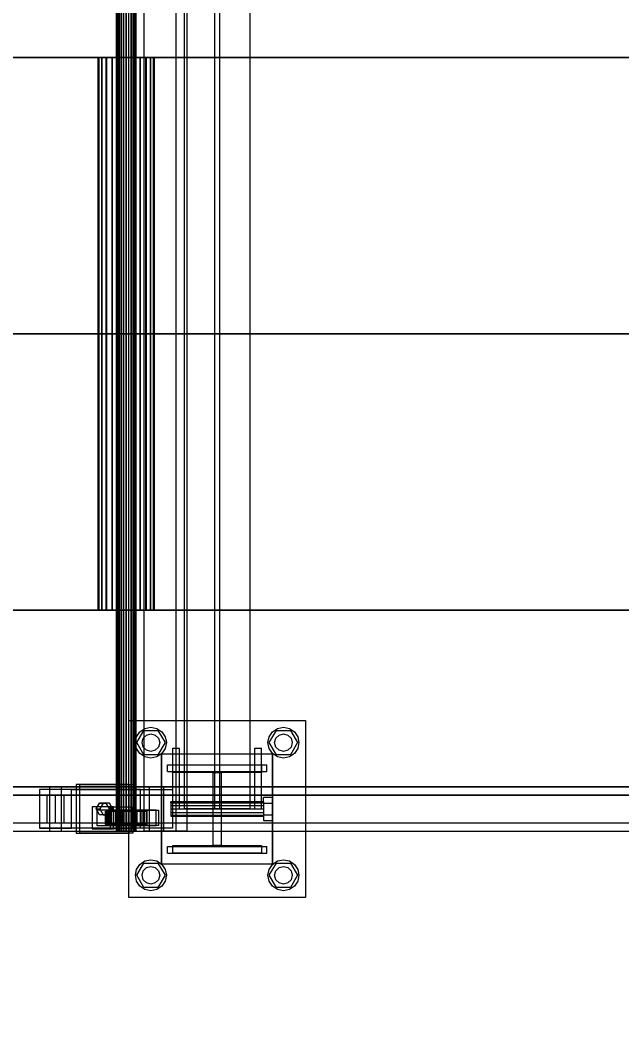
# Model space of a CAD drawing. Header units: millimetres. Extents: x -191664 to 191490, y -197311 to 10263.
# Drawn here: x 35508 to 36052, y -18632 to -17716 of the extents above; entities that cross this region are included whole.
import ezdxf

# ---------------------------------------------------------------- set-up
doc = ezdxf.new("R2010")
doc.units = ezdxf.units.MM
doc.layers.add('COTAS_INSTALACION_P', color=30, linetype='Continuous', lineweight=0)
doc.layers.add('superior_C03', color=7, linetype='Continuous', lineweight=0)
doc.dimstyles.new('PLANTA_100', dxfattribs={"dimtxt": 250, "dimasz": 150, "dimexe": 150, "dimexo": 80, "dimgap": 100, "dimtad": 1, "dimtih": 1, "dimtoh": 1, "dimdec": 1, "dimdsep": 46, "dimcen": 0.09, "dimclrd": 1, "dimclre": 1, "dimclrt": 1, "dimadec": 0, "dimazin": 0, "dimtfac": 1, "dimtdec": 4, "dimtofl": 0, "dimtmove": 0, "dimatfit": 3, "dimfxl": 1, "dimtolj": 1, "dimtzin": 0, "dimarcsym": 0})

# ---------------------------------------------------------------- blocks, each defined once
blk = doc.blocks.new('*D5')
at = {"layer": 'COTAS_INSTALACION_P', "color": 1, "lineweight": -2, "transparency": 16777216}
for p, q in [((-1000, -18080), (-1000, -25850)), ((60117.12, -18080), (60117.12, -25850)), ((-850, -25700), (59967.12, -25700))]:
    blk.add_line(p, q, dxfattribs=at)
at = {"layer": 'COTAS_INSTALACION_P', "color": 1, "transparency": 16777216}
for points in [[(-850, -25675), (-850, -25725), (-1000, -25700)], [(59967.12, -25675), (59967.12, -25725), (60117.12, -25700)]]:
    blk.add_solid(points, dxfattribs=at)
at = {"layer": 'Defpoints', "color": 0, "transparency": 16777216}
for p in [(-1000, -18000), (60117.12, -18000), (60117.12, -25700)]:
    blk.add_point(p, dxfattribs=at)

msp = doc.modelspace()

# ---------------------------------------------------------------- linework, layer by layer
at = {"layer": 'superior_C03', "color": 9, "true_color": 0xbac6cb}
for p, q in [((35594.96, -18450), (35594.96, -17550)), ((35595.24, -18450), (35595.24, -17550)), ((35595.29, -18450), (35595.29, -17550)), ((35596.12, -18450), (35596.12, -17550)), ((35596.21, -18450), (35596.21, -17550)), ((35597.53, -18450), (35597.53, -17550)), ((35597.66, -18450), (35597.66, -17550)), ((35599.37, -18450), (35599.37, -17550)), ((35599.54, -18450), (35599.54, -17550)), ((35601.53, -18450), (35601.53, -17550)), ((35601.72, -18450), (35601.72, -17550)), ((35603.86, -18450), (35603.86, -17550)), ((35604.06, -18450), (35604.06, -17550)), ((35606.19, -18450), (35606.19, -17550)), ((35606.38, -18450), (35606.38, -17550)), ((35608.37, -18450), (35608.37, -17550)), ((35608.54, -18450), (35608.54, -17550)), ((35610.25, -18450), (35610.25, -17550)), ((35610.39, -18450), (35610.39, -17550)), ((35611.7, -18450), (35611.7, -17550)), ((35611.8, -18450), (35611.8, -17550)), ((35612.63, -17550), (35612.63, -18450)), ((35612.68, -18450), (35612.68, -17550)), ((35612.96, -18450), (35612.96, -17550)), ((35595.29, -18450), (35594.96, -18450)), ((35594.96, -18450), (35595.24, -18450)), ((35595.24, -18450), (35596.12, -18450)), ((35596.21, -18450), (35595.29, -18450)), ((35596.12, -18450), (35597.53, -18450)), ((35597.66, -18450), (35596.21, -18450)), ((35597.53, -18450), (35599.37, -18450)), ((35599.54, -18450), (35597.66, -18450)), ((35599.37, -18450), (35601.53, -18450)), ((35601.72, -18450), (35599.54, -18450)), ((35601.53, -18450), (35603.86, -18450)), ((35604.06, -18450), (35601.72, -18450)), ((35603.86, -18450), (35606.19, -18450)), ((35606.38, -18450), (35604.06, -18450)), ((35606.19, -18450), (35608.37, -18450)), ((35608.54, -18450), (35606.38, -18450)), ((35608.37, -18450), (35610.25, -18450)), ((35610.39, -18450), (35608.54, -18450)), ((35610.25, -18450), (35611.7, -18450)), ((35611.8, -18450), (35610.39, -18450)), ((35611.7, -18450), (35612.63, -18450)), ((35612.68, -18450), (35611.8, -18450)), ((35612.63, -18450), (35612.96, -18450)), ((35612.96, -18450), (35612.68, -18450))]:
    msp.add_line(p, q, dxfattribs=at)
at = {"layer": 'superior_C03', "color": 139, "true_color": 0x354b57}
for p, q in [((35610.7, -17550), (35610.7, -18450)), ((35620.13, -18450), (35620.13, -17550)), ((35649.22, -18450), (35649.22, -17550)), ((35658.65, -17550), (35658.65, -18450)), ((35656.19, -17570), (35656.19, -18430)), ((35683.69, -17570), (35683.69, -18430)), ((35688.69, -18430), (35688.69, -17570)), ((35716.19, -18430), (35716.19, -17570)), ((35646.19, -18397), (35646.19, -18390)), ((35646.19, -18390), (35726.19, -18390)), ((35726.19, -18390), (35726.19, -18397)), ((35726.19, -18397), (35646.19, -18397)), ((35682.69, -18463), (35682.69, -18397)), ((35682.69, -18397), (35689.69, -18397)), ((35689.69, -18397), (35689.69, -18463)), ((35534.36, -18410), (34378.69, -18410)), ((34389.47, -18410), (35545.13, -18410)), ((35624.58, -18410), (34468.91, -18410)), ((34482.38, -18410), (35638.04, -18410)), ((35554.19, -18412.5), (35525.3, -18412.5)), ((35525.3, -18412.5), (35525.3, -18447.5)), ((35616.86, -18412.5), (35525.3, -18412.5)), ((35534.36, -18410), (35534.36, -18450)), ((35545.13, -18410), (35534.36, -18410)), ((36690.02, -18410), (35534.36, -18410)), ((35545.13, -18450), (35545.13, -18410)), ((35545.13, -18410), (36700.79, -18410)), ((35554.19, -18447.5), (35554.19, -18412.5)), ((35554.19, -18412.5), (35645.75, -18412.5)), ((35606.65, -18408), (35558.5, -18408)), ((35558.5, -18408), (35558.5, -18452)), ((35561.73, -18408), (35558.5, -18408)), ((35561.73, -18452), (35561.73, -18408)), ((35561.73, -18408), (35609.88, -18408)), ((35606.65, -18452), (35606.65, -18408)), ((35606.65, -18408), (35609.88, -18408)), ((35609.88, -18408), (35609.88, -18452)), ((35616.86, -18447.5), (35616.86, -18412.5)), ((35616.86, -18412.5), (35645.75, -18412.5)), ((35624.58, -18410), (35624.58, -18450)), ((35638.04, -18410), (35624.58, -18410)), ((36780.24, -18410), (35624.58, -18410)), ((35638.04, -18450), (35638.04, -18410)), ((35638.04, -18410), (36793.71, -18410)), ((35645.75, -18412.5), (35645.75, -18447.5)), ((35531.92, -18417.5), (34467.82, -18417.5)), ((34483.47, -18417.5), (35547.57, -18417.5)), ((35531.92, -18417.5), (35531.92, -18442.5)), ((35547.57, -18417.5), (35531.92, -18417.5)), ((35539.8, -18417.5), (35539.69, -18417.5)), ((35539.69, -18417.5), (35539.69, -18442.5)), ((35539.69, -18417.5), (36786.92, -18417.5)), ((35539.8, -18442.5), (35539.8, -18417.5)), ((36787.03, -18417.5), (35539.8, -18417.5)), ((35547.57, -18442.5), (35547.57, -18417.5)), ((35592.21, -18428), (35572.94, -18428)), ((35572.94, -18428), (35572.94, -18448)), ((35589.75, -18428), (35572.94, -18428)), ((35588.67, -18431), (35577.12, -18431)), ((35577.12, -18431), (35577.12, -18445)), ((35588.43, -18431), (35577.12, -18431)), ((35630.96, -18431), (35586.66, -18431)), ((35586.66, -18431), (35586.66, -18445)), ((35588.81, -18431), (35586.66, -18431)), ((35588.43, -18445), (35588.43, -18431)), ((35588.43, -18431), (35599.98, -18431)), ((35588.67, -18445), (35588.67, -18431)), ((35588.67, -18431), (35599.98, -18431)), ((35588.81, -18445), (35588.81, -18431)), ((35588.81, -18431), (35633.11, -18431)), ((35589.75, -18448), (35589.75, -18428)), ((35589.75, -18428), (35609.01, -18428)), ((35592.21, -18448), (35592.21, -18428)), ((35592.21, -18428), (35609.01, -18428)), ((35599.98, -18431), (35599.98, -18445)), ((35619.49, -18431), (35607.93, -18431)), ((35607.93, -18431), (35607.93, -18445)), ((35619.24, -18431), (35607.93, -18431)), ((35609.01, -18428), (35609.01, -18448)), ((35619.24, -18445), (35619.24, -18431)), ((35619.24, -18431), (35630.8, -18431)), ((35619.49, -18445), (35619.49, -18431)), ((35619.49, -18431), (35630.8, -18431)), ((35630.8, -18431), (35630.8, -18445)), ((35630.96, -18445), (35630.96, -18431)), ((35630.96, -18431), (35633.11, -18431)), ((35633.11, -18431), (35633.11, -18445)), ((35716.19, -18430), (35656.19, -18430)), ((35688.69, -18430), (35683.69, -18430)), ((34378.69, -18450), (35534.36, -18450)), ((34389.47, -18450), (35545.13, -18450)), ((34467.82, -18442.5), (35531.92, -18442.5)), ((34468.91, -18450), (35624.58, -18450)), ((34482.38, -18450), (35638.04, -18450)), ((34483.47, -18442.5), (35547.57, -18442.5)), ((35525.3, -18447.5), (35554.19, -18447.5)), ((35616.86, -18447.5), (35525.3, -18447.5)), ((35531.92, -18442.5), (35547.57, -18442.5)), ((35534.36, -18450), (35545.13, -18450)), ((35534.36, -18450), (36690.02, -18450)), ((35539.69, -18442.5), (35539.8, -18442.5)), ((35539.69, -18442.5), (36786.92, -18442.5)), ((35539.8, -18442.5), (36787.03, -18442.5)), ((35545.13, -18450), (36700.79, -18450)), ((35645.75, -18447.5), (35554.19, -18447.5)), ((35572.94, -18448), (35592.21, -18448)), ((35572.94, -18448), (35589.75, -18448)), ((35577.12, -18445), (35588.67, -18445)), ((35577.12, -18445), (35588.43, -18445)), ((35586.66, -18445), (35630.96, -18445)), ((35586.66, -18445), (35588.81, -18445)), ((35599.98, -18445), (35588.43, -18445)), ((35599.98, -18445), (35588.67, -18445)), ((35633.11, -18445), (35588.81, -18445)), ((35609.01, -18448), (35589.75, -18448)), ((35609.01, -18448), (35592.21, -18448)), ((35607.93, -18445), (35619.49, -18445)), ((35607.93, -18445), (35619.24, -18445)), ((35610.7, -18450), (35649.22, -18450)), ((35610.7, -18450), (35620.13, -18450)), ((35645.75, -18447.5), (35616.86, -18447.5)), ((35630.8, -18445), (35619.24, -18445)), ((35630.8, -18445), (35619.49, -18445)), ((35658.65, -18450), (35620.13, -18450)), ((35624.58, -18450), (35638.04, -18450)), ((35624.58, -18450), (36780.24, -18450)), ((35633.11, -18445), (35630.96, -18445)), ((35638.04, -18450), (36793.71, -18450)), ((35658.65, -18450), (35649.22, -18450)), ((35558.5, -18452), (35606.65, -18452)), ((35558.5, -18452), (35561.73, -18452)), ((35609.88, -18452), (35561.73, -18452)), ((35609.88, -18452), (35606.65, -18452)), ((35646.19, -18470), (35646.19, -18463)), ((35646.19, -18463), (35726.19, -18463)), ((35689.69, -18463), (35682.69, -18463)), ((35726.19, -18463), (35726.19, -18470)), ((35726.19, -18470), (35646.19, -18470))]:
    msp.add_line(p, q, dxfattribs=at)
at = {"layer": 'superior_C03', "color": 251, "true_color": 0x586d65}
for p, q in [((27467.6, -17750), (36944.05, -17750)), ((36945.39, -17750), (27468.94, -17750)), ((36944.05, -18250), (27467.6, -18250)), ((27468.94, -18250), (36945.39, -18250))]:
    msp.add_line(p, q, dxfattribs=at)
at = {"layer": 'superior_C03', "color": 139, "true_color": 0x345e4e}
for p, q in [((35299.53, -17750), (36243.32, -17750)), ((36244.94, -17750), (35301.15, -17750)), ((35299.53, -18000), (36243.32, -18000)), ((36244.94, -18000), (35301.15, -18000)), ((35299.53, -18250), (36243.32, -18250)), ((35301.15, -18250), (36244.94, -18250))]:
    msp.add_line(p, q, dxfattribs=at)
at = {"layer": 'superior_C03', "color": 252, "true_color": 0x83939a}
for p, q in [((35579.35, -17750), (35578.56, -17750)), ((35578.56, -17750), (35579.5, -17750)), ((35578.56, -18250), (35578.56, -17750)), ((35581.82, -17750), (35579.35, -17750)), ((35579.35, -18250), (35579.35, -17750)), ((35579.5, -17750), (35582.1, -17750)), ((35579.5, -18250), (35579.5, -17750)), ((35585.8, -17750), (35581.82, -17750)), ((35581.82, -18250), (35581.82, -17750)), ((35582.1, -17750), (35586.19, -17750)), ((35582.1, -18250), (35582.1, -17750)), ((35591.02, -17750), (35585.8, -17750)), ((35585.8, -18250), (35585.8, -17750)), ((35586.19, -17750), (35591.5, -17750)), ((35586.19, -18250), (35586.19, -17750)), ((35597.12, -17750), (35591.02, -17750)), ((35591.02, -18250), (35591.02, -17750)), ((35591.5, -17750), (35597.65, -17750)), ((35591.5, -18250), (35591.5, -17750)), ((35603.68, -17750), (35597.12, -17750)), ((35597.12, -18250), (35597.12, -17750)), ((35597.65, -17750), (35604.23, -17750)), ((35597.65, -18250), (35597.65, -17750)), ((35610.27, -17750), (35603.68, -17750)), ((35603.68, -18250), (35603.68, -17750)), ((35604.23, -17750), (35610.8, -17750)), ((35604.23, -18250), (35604.23, -17750)), ((35616.42, -17750), (35610.27, -17750)), ((35610.27, -18250), (35610.27, -17750)), ((35610.8, -17750), (35616.9, -17750)), ((35610.8, -18250), (35610.8, -17750)), ((35621.72, -17750), (35616.42, -17750)), ((35616.42, -18250), (35616.42, -17750)), ((35616.9, -17750), (35622.11, -17750)), ((35616.9, -18250), (35616.9, -17750)), ((35625.82, -17750), (35621.72, -17750)), ((35621.72, -18250), (35621.72, -17750)), ((35622.11, -17750), (35626.09, -17750)), ((35622.11, -18250), (35622.11, -17750)), ((35628.42, -17750), (35625.82, -17750)), ((35625.82, -18250), (35625.82, -17750)), ((35626.09, -17750), (35628.56, -17750)), ((35626.09, -18250), (35626.09, -17750)), ((35629.36, -17750), (35628.42, -17750)), ((35628.42, -17750), (35628.42, -18250)), ((35628.56, -17750), (35629.36, -17750)), ((35628.56, -18250), (35628.56, -17750)), ((35629.36, -18250), (35629.36, -17750)), ((35579.5, -18250), (35578.56, -18250)), ((35578.56, -18250), (35579.35, -18250)), ((35579.35, -18250), (35581.82, -18250)), ((35582.1, -18250), (35579.5, -18250)), ((35581.82, -18250), (35585.8, -18250)), ((35586.19, -18250), (35582.1, -18250)), ((35585.8, -18250), (35591.02, -18250)), ((35591.5, -18250), (35586.19, -18250)), ((35591.02, -18250), (35597.12, -18250)), ((35597.65, -18250), (35591.5, -18250)), ((35597.12, -18250), (35603.68, -18250)), ((35604.23, -18250), (35597.65, -18250)), ((35603.68, -18250), (35610.27, -18250)), ((35610.8, -18250), (35604.23, -18250)), ((35610.27, -18250), (35616.42, -18250)), ((35616.9, -18250), (35610.8, -18250)), ((35616.42, -18250), (35621.72, -18250)), ((35622.11, -18250), (35616.9, -18250)), ((35621.72, -18250), (35625.82, -18250)), ((35626.09, -18250), (35622.11, -18250)), ((35625.82, -18250), (35628.42, -18250)), ((35628.56, -18250), (35626.09, -18250)), ((35628.42, -18250), (35629.36, -18250)), ((35629.36, -18250), (35628.56, -18250))]:
    msp.add_line(p, q, dxfattribs=at)
at = {"layer": 'superior_C03', "color": 251, "true_color": 0x4e626d}
for p, q in [((35606.19, -18510), (35606.19, -18350)), ((35606.19, -18350), (35766.19, -18350)), ((35766.19, -18350), (35766.19, -18510)), ((35646.19, -18430), (35646.19, -18375)), ((35646.19, -18375), (35652.19, -18375)), ((35652.19, -18430), (35652.19, -18375)), ((35720.19, -18430), (35720.19, -18375)), ((35720.19, -18375), (35726.19, -18375)), ((35726.19, -18430), (35726.19, -18375)), ((35635.93, -18480), (35635.93, -18380)), ((35635.93, -18380), (35735.93, -18380)), ((35636.19, -18480), (35636.19, -18380)), ((35636.19, -18380), (35736.19, -18380)), ((35735.93, -18380), (35735.93, -18480)), ((35736.19, -18380), (35736.19, -18480)), ((35641.19, -18390), (35731.19, -18390)), ((35641.19, -18396), (35641.19, -18390)), ((35731.19, -18396), (35731.19, -18390)), ((35641.19, -18396), (35731.19, -18396)), ((35646.19, -18430), (35652.19, -18430)), ((35720.19, -18430), (35726.19, -18430)), ((35641.19, -18464), (35731.19, -18464)), ((35641.19, -18470), (35641.19, -18464)), ((35731.19, -18470), (35731.19, -18464)), ((35641.19, -18470), (35731.19, -18470)), ((35735.93, -18480), (35635.93, -18480)), ((35736.19, -18480), (35636.19, -18480)), ((35766.19, -18510), (35606.19, -18510))]:
    msp.add_line(p, q, dxfattribs=at)
at = {"layer": 'superior_C03', "color": 9, "true_color": 0xaebcc4}
for p, q in [((35613.39, -18370), (35619.79, -18358.91)), ((35616.3, -18360.1), (35620.84, -18357.07)), ((35619.79, -18358.91), (35632.59, -18358.91)), ((35620.84, -18357.07), (35626.19, -18356)), ((35626.19, -18356), (35631.55, -18357.07)), ((35631.55, -18357.07), (35636.09, -18360.1)), ((35632.59, -18358.91), (35638.99, -18370)), ((35733.39, -18370), (35739.79, -18358.91)), ((35736.3, -18360.1), (35740.84, -18357.07)), ((35739.79, -18358.91), (35752.59, -18358.91)), ((35740.84, -18357.07), (35746.19, -18356)), ((35746.19, -18356), (35751.55, -18357.07)), ((35751.55, -18357.07), (35756.09, -18360.1)), ((35752.59, -18358.91), (35758.99, -18370)), ((35612.19, -18370), (35613.26, -18364.64)), ((35613.26, -18364.64), (35616.3, -18360.1)), ((35618.19, -18370), (35619.27, -18366)), ((35619.27, -18366), (35622.19, -18363.07)), ((35622.19, -18363.07), (35626.19, -18362)), ((35626.19, -18362), (35630.19, -18363.07)), ((35630.19, -18363.07), (35633.12, -18366)), ((35633.12, -18366), (35634.19, -18370)), ((35636.09, -18360.1), (35639.13, -18364.64)), ((35639.13, -18364.64), (35640.19, -18370)), ((35732.19, -18370), (35733.26, -18364.64)), ((35733.26, -18364.64), (35736.3, -18360.1)), ((35738.19, -18370), (35739.27, -18366)), ((35739.27, -18366), (35742.19, -18363.07)), ((35742.19, -18363.07), (35746.19, -18362)), ((35746.19, -18362), (35750.19, -18363.07)), ((35750.19, -18363.07), (35753.12, -18366)), ((35753.12, -18366), (35754.19, -18370)), ((35756.09, -18360.1), (35759.13, -18364.64)), ((35759.13, -18364.64), (35760.19, -18370)), ((35613.26, -18375.36), (35612.19, -18370)), ((35616.3, -18379.9), (35613.26, -18375.36)), ((35619.79, -18381.09), (35613.39, -18370)), ((35619.27, -18374), (35618.19, -18370)), ((35622.19, -18376.93), (35619.27, -18374)), ((35626.19, -18378), (35622.19, -18376.93)), ((35630.19, -18376.93), (35626.19, -18378)), ((35633.12, -18374), (35630.19, -18376.93)), ((35638.99, -18370), (35632.59, -18381.09)), ((35634.19, -18370), (35633.12, -18374)), ((35639.13, -18375.36), (35636.09, -18379.9)), ((35640.19, -18370), (35639.13, -18375.36)), ((35733.26, -18375.36), (35732.19, -18370)), ((35736.3, -18379.9), (35733.26, -18375.36)), ((35739.79, -18381.09), (35733.39, -18370)), ((35739.27, -18374), (35738.19, -18370)), ((35742.19, -18376.93), (35739.27, -18374)), ((35746.19, -18378), (35742.19, -18376.93)), ((35750.19, -18376.93), (35746.19, -18378)), ((35753.12, -18374), (35750.19, -18376.93)), ((35758.99, -18370), (35752.59, -18381.09)), ((35754.19, -18370), (35753.12, -18374)), ((35759.13, -18375.36), (35756.09, -18379.9)), ((35760.19, -18370), (35759.13, -18375.36)), ((35620.84, -18382.93), (35616.3, -18379.9)), ((35632.59, -18381.09), (35619.79, -18381.09)), ((35626.19, -18384), (35620.84, -18382.93)), ((35631.55, -18382.93), (35626.19, -18384)), ((35636.09, -18379.9), (35631.55, -18382.93)), ((35740.84, -18382.93), (35736.3, -18379.9)), ((35752.59, -18381.09), (35739.79, -18381.09)), ((35746.19, -18384), (35740.84, -18382.93)), ((35751.55, -18382.93), (35746.19, -18384)), ((35756.09, -18379.9), (35751.55, -18382.93)), ((35728.19, -18424.8), (35728.19, -18419.6)), ((35736.19, -18419.6), (35728.19, -18419.6)), ((35736.19, -18419.6), (35736.19, -18424.8)), ((35644.19, -18424.46), (35644.19, -18423.6)), ((35728.19, -18423.6), (35644.19, -18423.6)), ((35644.19, -18424.46), (35644.19, -18426.8)), ((35644.19, -18424.46), (35728.19, -18424.46)), ((35644.19, -18426.8), (35644.19, -18430)), ((35644.19, -18426.8), (35728.19, -18426.8)), ((35644.19, -18430), (35644.19, -18433.2)), ((35644.19, -18430), (35728.19, -18430)), ((35728.19, -18423.6), (35728.19, -18424.46)), ((35728.19, -18424.46), (35728.19, -18426.8)), ((35728.19, -18424.8), (35728.19, -18435.2)), ((35728.19, -18424.8), (35736.19, -18424.8)), ((35728.19, -18426.8), (35728.19, -18430)), ((35728.19, -18430), (35728.19, -18433.2)), ((35736.19, -18424.8), (35736.19, -18435.2)), ((35644.19, -18433.2), (35644.19, -18435.54)), ((35644.19, -18433.2), (35728.19, -18433.2)), ((35644.19, -18435.54), (35644.19, -18436.4)), ((35644.19, -18435.54), (35728.19, -18435.54)), ((35644.19, -18436.4), (35728.19, -18436.4)), ((35728.19, -18433.2), (35728.19, -18435.54)), ((35728.19, -18435.2), (35728.19, -18440.4)), ((35728.19, -18435.2), (35736.19, -18435.2)), ((35728.19, -18435.54), (35728.19, -18436.4)), ((35728.19, -18440.4), (35736.19, -18440.4)), ((35736.19, -18435.2), (35736.19, -18440.4)), ((35616.3, -18480.1), (35620.84, -18477.07)), ((35620.84, -18477.07), (35626.19, -18476)), ((35626.19, -18476), (35631.55, -18477.07)), ((35631.55, -18477.07), (35636.09, -18480.1)), ((35736.3, -18480.1), (35740.84, -18477.07)), ((35740.84, -18477.07), (35746.19, -18476)), ((35746.19, -18476), (35751.55, -18477.07)), ((35751.55, -18477.07), (35756.09, -18480.1)), ((35612.19, -18490), (35613.26, -18484.64)), ((35613.26, -18484.64), (35616.3, -18480.1)), ((35613.39, -18490), (35619.79, -18478.91)), ((35618.19, -18490), (35619.27, -18486)), ((35619.27, -18486), (35622.19, -18483.07)), ((35619.79, -18478.91), (35632.59, -18478.91)), ((35622.19, -18483.07), (35626.19, -18482)), ((35626.19, -18482), (35630.19, -18483.07)), ((35630.19, -18483.07), (35633.12, -18486)), ((35632.59, -18478.91), (35638.99, -18490)), ((35633.12, -18486), (35634.19, -18490)), ((35636.09, -18480.1), (35639.13, -18484.64)), ((35639.13, -18484.64), (35640.19, -18490)), ((35732.19, -18490), (35733.26, -18484.64)), ((35733.26, -18484.64), (35736.3, -18480.1)), ((35733.39, -18490), (35739.79, -18478.91)), ((35738.19, -18490), (35739.27, -18486)), ((35739.27, -18486), (35742.19, -18483.07)), ((35739.79, -18478.91), (35752.59, -18478.91)), ((35742.19, -18483.07), (35746.19, -18482)), ((35746.19, -18482), (35750.19, -18483.07)), ((35750.19, -18483.07), (35753.12, -18486)), ((35752.59, -18478.91), (35758.99, -18490)), ((35753.12, -18486), (35754.19, -18490)), ((35756.09, -18480.1), (35759.13, -18484.64)), ((35759.13, -18484.64), (35760.19, -18490)), ((35613.26, -18495.36), (35612.19, -18490)), ((35616.3, -18499.9), (35613.26, -18495.36)), ((35619.79, -18501.09), (35613.39, -18490)), ((35619.27, -18494), (35618.19, -18490)), ((35622.19, -18496.93), (35619.27, -18494)), ((35633.12, -18494), (35630.19, -18496.93)), ((35638.99, -18490), (35632.59, -18501.09)), ((35634.19, -18490), (35633.12, -18494)), ((35639.13, -18495.36), (35636.09, -18499.9)), ((35640.19, -18490), (35639.13, -18495.36)), ((35733.26, -18495.36), (35732.19, -18490)), ((35736.3, -18499.9), (35733.26, -18495.36)), ((35739.79, -18501.09), (35733.39, -18490)), ((35739.27, -18494), (35738.19, -18490)), ((35742.19, -18496.93), (35739.27, -18494)), ((35753.12, -18494), (35750.19, -18496.93)), ((35758.99, -18490), (35752.59, -18501.09)), ((35754.19, -18490), (35753.12, -18494)), ((35759.13, -18495.36), (35756.09, -18499.9)), ((35760.19, -18490), (35759.13, -18495.36)), ((35620.84, -18502.93), (35616.3, -18499.9)), ((35632.59, -18501.09), (35619.79, -18501.09)), ((35626.19, -18504), (35620.84, -18502.93)), ((35626.19, -18498), (35622.19, -18496.93)), ((35630.19, -18496.93), (35626.19, -18498)), ((35631.55, -18502.93), (35626.19, -18504)), ((35636.09, -18499.9), (35631.55, -18502.93)), ((35740.84, -18502.93), (35736.3, -18499.9)), ((35752.59, -18501.09), (35739.79, -18501.09)), ((35746.19, -18504), (35740.84, -18502.93)), ((35746.19, -18498), (35742.19, -18496.93)), ((35750.19, -18496.93), (35746.19, -18498)), ((35751.55, -18502.93), (35746.19, -18504)), ((35756.09, -18499.9), (35751.55, -18502.93))]:
    msp.add_line(p, q, dxfattribs=at)
at = {"layer": 'superior_C03', "color": 9, "true_color": 0xbdc8cc}
for p, q in [((35576.8, -18430), (35579.69, -18424.8)), ((35579.69, -18435.2), (35576.8, -18430)), ((35576.8, -18430), (35580.03, -18430)), ((35579.69, -18424.8), (35585.46, -18424.8)), ((35582.92, -18424.8), (35579.69, -18424.8)), ((35582.92, -18424.8), (35580.03, -18430)), ((35580.03, -18430), (35582.92, -18435.2)), ((35588.7, -18424.8), (35582.92, -18424.8)), ((35585.46, -18424.8), (35588.35, -18430)), ((35588.7, -18424.8), (35585.46, -18424.8)), ((35588.35, -18430), (35585.46, -18435.2)), ((35591.59, -18430), (35588.35, -18430)), ((35591.59, -18430), (35588.7, -18424.8)), ((35588.7, -18435.2), (35591.59, -18430)), ((35585.46, -18435.2), (35579.69, -18435.2)), ((35582.92, -18435.2), (35579.69, -18435.2)), ((35582.92, -18435.2), (35588.7, -18435.2)), ((35588.7, -18435.2), (35585.46, -18435.2))]:
    msp.add_line(p, q, dxfattribs=at)
at = {"layer": 'superior_C03', "color": 155, "true_color": 0x617580}
for p, q in [((35585.55, -18432), (35584.96, -18432)), ((35584.96, -18432), (35594.96, -18432)), ((35584.96, -18444), (35584.96, -18432)), ((35584.96, -18432), (35585.66, -18432)), ((35587.4, -18432), (35585.55, -18432)), ((35585.55, -18432), (35595.24, -18432)), ((35585.55, -18444), (35585.55, -18432)), ((35585.66, -18432), (35595.29, -18432)), ((35585.66, -18444), (35585.66, -18432)), ((35585.66, -18432), (35587.61, -18432)), ((35590.38, -18432), (35587.4, -18432)), ((35587.4, -18432), (35596.12, -18432)), ((35587.4, -18444), (35587.4, -18432)), ((35587.61, -18432), (35596.21, -18432)), ((35587.61, -18444), (35587.61, -18432)), ((35587.61, -18432), (35590.67, -18432)), ((35594.28, -18432), (35590.38, -18432)), ((35590.38, -18432), (35597.53, -18432)), ((35590.38, -18444), (35590.38, -18432)), ((35590.67, -18432), (35597.66, -18432)), ((35590.67, -18444), (35590.67, -18432)), ((35590.67, -18432), (35594.64, -18432)), ((35598.84, -18432), (35594.28, -18432)), ((35594.28, -18432), (35599.37, -18432)), ((35594.28, -18444), (35594.28, -18432)), ((35594.64, -18432), (35599.54, -18432)), ((35594.64, -18444), (35594.64, -18432)), ((35594.64, -18432), (35599.24, -18432)), ((35594.96, -18432), (35595.24, -18432)), ((35594.96, -18432), (35594.96, -18444)), ((35595.29, -18432), (35594.96, -18432)), ((35595.24, -18432), (35596.12, -18432)), ((35595.24, -18432), (35595.24, -18444)), ((35595.29, -18432), (35595.29, -18444)), ((35596.21, -18432), (35595.29, -18432)), ((35596.12, -18432), (35597.53, -18432)), ((35596.12, -18432), (35596.12, -18444)), ((35596.21, -18432), (35596.21, -18444)), ((35597.66, -18432), (35596.21, -18432)), ((35597.53, -18432), (35599.37, -18432)), ((35597.53, -18432), (35597.53, -18444)), ((35597.66, -18432), (35597.66, -18444)), ((35599.54, -18432), (35597.66, -18432)), ((35603.75, -18432), (35598.84, -18432)), ((35598.84, -18432), (35601.53, -18432)), ((35598.84, -18444), (35598.84, -18432)), ((35599.24, -18432), (35601.72, -18432)), ((35599.24, -18444), (35599.24, -18432)), ((35599.24, -18432), (35604.17, -18432)), ((35599.37, -18432), (35601.53, -18432)), ((35599.37, -18432), (35599.37, -18444)), ((35599.54, -18432), (35599.54, -18444)), ((35601.72, -18432), (35599.54, -18432)), ((35601.53, -18432), (35603.86, -18432)), ((35601.53, -18432), (35601.53, -18444)), ((35601.72, -18432), (35601.72, -18444)), ((35604.06, -18432), (35601.72, -18432)), ((35608.68, -18432), (35603.75, -18432)), ((35603.75, -18432), (35603.86, -18432)), ((35603.75, -18444), (35603.75, -18432)), ((35603.86, -18432), (35606.19, -18432)), ((35603.86, -18432), (35603.86, -18444)), ((35604.17, -18432), (35604.06, -18432)), ((35604.06, -18432), (35604.06, -18444)), ((35606.38, -18432), (35604.06, -18432)), ((35604.17, -18444), (35604.17, -18432)), ((35604.17, -18432), (35609.08, -18432)), ((35608.68, -18432), (35606.19, -18432)), ((35606.19, -18432), (35608.37, -18432)), ((35606.19, -18432), (35606.19, -18444)), ((35609.08, -18432), (35606.38, -18432)), ((35606.38, -18432), (35606.38, -18444)), ((35608.54, -18432), (35606.38, -18432)), ((35613.28, -18432), (35608.37, -18432)), ((35608.37, -18432), (35610.25, -18432)), ((35608.37, -18432), (35608.37, -18444)), ((35613.64, -18432), (35608.54, -18432)), ((35608.54, -18432), (35608.54, -18444)), ((35610.39, -18432), (35608.54, -18432)), ((35613.28, -18432), (35608.68, -18432)), ((35608.68, -18444), (35608.68, -18432)), ((35609.08, -18444), (35609.08, -18432)), ((35609.08, -18432), (35613.64, -18432)), ((35617.25, -18432), (35610.25, -18432)), ((35610.25, -18432), (35611.7, -18432)), ((35610.25, -18432), (35610.25, -18444)), ((35617.54, -18432), (35610.39, -18432)), ((35610.39, -18432), (35610.39, -18444)), ((35611.8, -18432), (35610.39, -18432)), ((35620.31, -18432), (35611.7, -18432)), ((35611.7, -18432), (35612.63, -18432)), ((35611.7, -18432), (35611.7, -18444)), ((35620.52, -18432), (35611.8, -18432)), ((35611.8, -18432), (35611.8, -18444)), ((35612.68, -18432), (35611.8, -18432)), ((35612.63, -18432), (35622.26, -18432)), ((35612.63, -18444), (35612.63, -18432)), ((35612.63, -18432), (35612.96, -18432)), ((35622.36, -18432), (35612.68, -18432)), ((35612.68, -18432), (35612.68, -18444)), ((35612.96, -18432), (35612.68, -18432)), ((35622.96, -18432), (35612.96, -18432)), ((35612.96, -18432), (35612.96, -18444)), ((35617.25, -18432), (35613.28, -18432)), ((35613.28, -18444), (35613.28, -18432)), ((35613.64, -18444), (35613.64, -18432)), ((35613.64, -18432), (35617.54, -18432)), ((35620.31, -18432), (35617.25, -18432)), ((35617.25, -18444), (35617.25, -18432)), ((35617.54, -18444), (35617.54, -18432)), ((35617.54, -18432), (35620.52, -18432)), ((35622.26, -18432), (35620.31, -18432)), ((35620.31, -18444), (35620.31, -18432)), ((35620.52, -18444), (35620.52, -18432)), ((35620.52, -18432), (35622.36, -18432)), ((35622.26, -18432), (35622.26, -18444)), ((35622.96, -18432), (35622.26, -18432)), ((35622.36, -18444), (35622.36, -18432)), ((35622.36, -18432), (35622.96, -18432)), ((35622.96, -18444), (35622.96, -18432)), ((35594.96, -18444), (35584.96, -18444)), ((35584.96, -18444), (35585.55, -18444)), ((35585.66, -18444), (35584.96, -18444)), ((35595.24, -18444), (35585.55, -18444)), ((35585.55, -18444), (35587.4, -18444)), ((35595.29, -18444), (35585.66, -18444)), ((35587.61, -18444), (35585.66, -18444)), ((35596.12, -18444), (35587.4, -18444)), ((35587.4, -18444), (35590.38, -18444)), ((35596.21, -18444), (35587.61, -18444)), ((35590.67, -18444), (35587.61, -18444)), ((35597.53, -18444), (35590.38, -18444)), ((35590.38, -18444), (35594.28, -18444)), ((35597.66, -18444), (35590.67, -18444)), ((35594.64, -18444), (35590.67, -18444)), ((35599.37, -18444), (35594.28, -18444)), ((35594.28, -18444), (35598.84, -18444)), ((35599.54, -18444), (35594.64, -18444)), ((35599.24, -18444), (35594.64, -18444)), ((35595.24, -18444), (35594.96, -18444)), ((35594.96, -18444), (35595.29, -18444)), ((35596.12, -18444), (35595.24, -18444)), ((35595.29, -18444), (35596.21, -18444)), ((35597.53, -18444), (35596.12, -18444)), ((35596.21, -18444), (35597.66, -18444)), ((35599.37, -18444), (35597.53, -18444)), ((35597.66, -18444), (35599.54, -18444)), ((35601.53, -18444), (35598.84, -18444)), ((35598.84, -18444), (35603.75, -18444)), ((35601.72, -18444), (35599.24, -18444)), ((35604.17, -18444), (35599.24, -18444)), ((35601.53, -18444), (35599.37, -18444)), ((35599.54, -18444), (35601.72, -18444)), ((35603.86, -18444), (35601.53, -18444)), ((35601.72, -18444), (35604.06, -18444)), ((35603.86, -18444), (35603.75, -18444)), ((35603.75, -18444), (35608.68, -18444)), ((35606.19, -18444), (35603.86, -18444)), ((35604.06, -18444), (35604.17, -18444)), ((35604.06, -18444), (35606.38, -18444)), ((35609.08, -18444), (35604.17, -18444)), ((35608.37, -18444), (35606.19, -18444)), ((35606.19, -18444), (35608.68, -18444)), ((35606.38, -18444), (35609.08, -18444)), ((35606.38, -18444), (35608.54, -18444)), ((35610.25, -18444), (35608.37, -18444)), ((35608.37, -18444), (35613.28, -18444)), ((35608.54, -18444), (35613.64, -18444)), ((35608.54, -18444), (35610.39, -18444)), ((35608.68, -18444), (35613.28, -18444)), ((35613.64, -18444), (35609.08, -18444)), ((35611.7, -18444), (35610.25, -18444)), ((35610.25, -18444), (35617.25, -18444)), ((35610.39, -18444), (35617.54, -18444)), ((35610.39, -18444), (35611.8, -18444)), ((35612.63, -18444), (35611.7, -18444)), ((35611.7, -18444), (35620.31, -18444)), ((35611.8, -18444), (35620.52, -18444)), ((35611.8, -18444), (35612.68, -18444)), ((35622.26, -18444), (35612.63, -18444)), ((35612.96, -18444), (35612.63, -18444)), ((35612.68, -18444), (35622.36, -18444)), ((35612.68, -18444), (35612.96, -18444)), ((35612.96, -18444), (35622.96, -18444)), ((35613.28, -18444), (35617.25, -18444)), ((35617.54, -18444), (35613.64, -18444)), ((35617.25, -18444), (35620.31, -18444)), ((35620.52, -18444), (35617.54, -18444)), ((35620.31, -18444), (35622.26, -18444)), ((35622.36, -18444), (35620.52, -18444)), ((35622.26, -18444), (35622.96, -18444)), ((35622.96, -18444), (35622.36, -18444))]:
    msp.add_line(p, q, dxfattribs=at)

# ---------------------------------------------------------------- dimensions: what is measured, and where the dimension line sits
at = {"layer": 'COTAS_INSTALACION_P'}
dim = msp.add_aligned_dim(p1=(-1000, -18000), p2=(60117.12, -18000), distance=-7700, text='<> P', dimstyle='PLANTA_100', dxfattribs=at)
dim.commit()
dim.dimension.update_dxf_attribs({"geometry": '*D5', "text_midpoint": (29558.56, -25700)})

doc.saveas('drawing.dxf')
